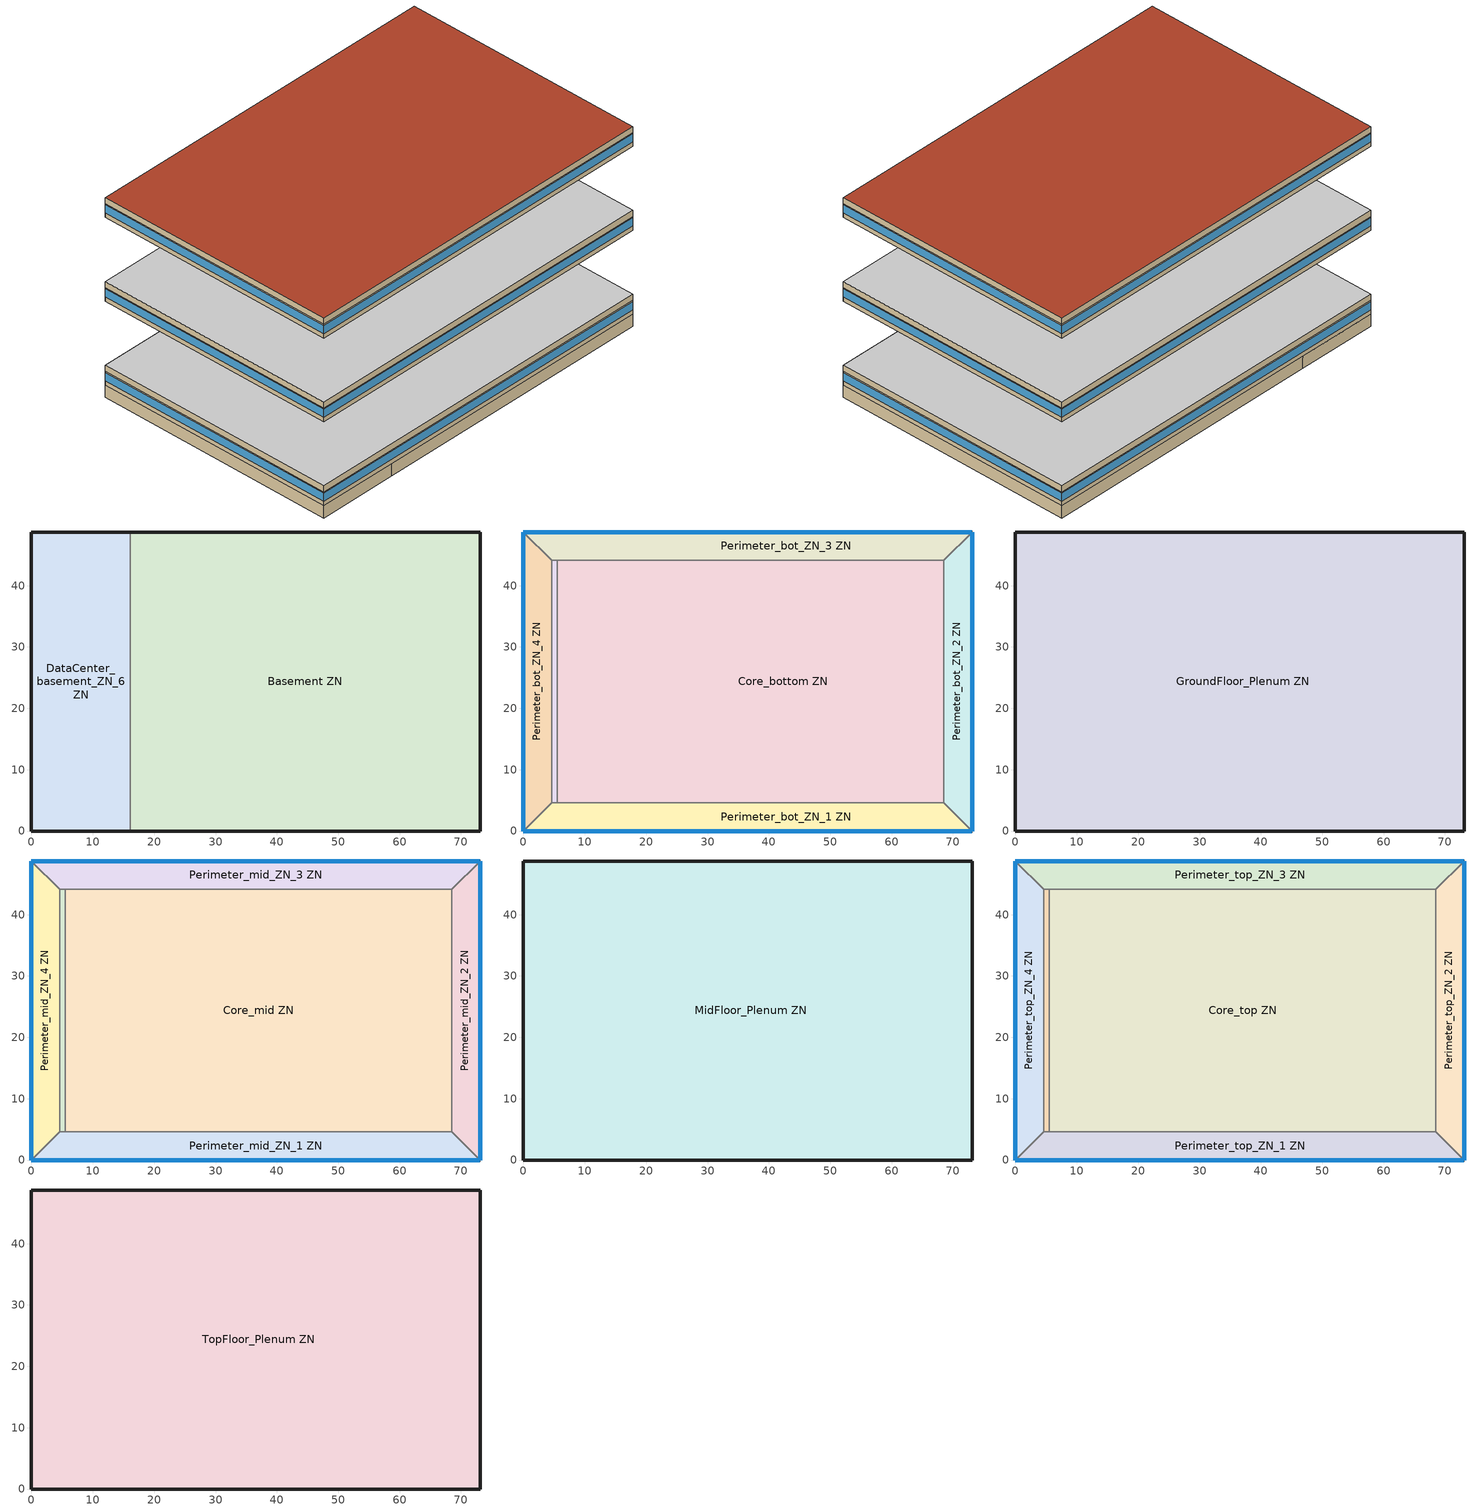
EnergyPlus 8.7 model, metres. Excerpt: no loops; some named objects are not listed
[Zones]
Basement ZN
 floor ground (Basement Floor construction): 73.11,48.74 73.11,0 16.08,0 16.08,48.74 z-2.44
 wall ground (Basement Wall construction): 16.08,0 73.11,0 73.11,48.74 16.08,48.74 z-2.44:0
 wall to DataCenter_basement_ZN_6 ZN (Typical Interior Wall): 16.08,48.74 16.08,0 z-2.44:0
DataCenter_basement_ZN_6 ZN
 floor ground (Basement Floor construction): 16.08,48.74 16.08,0 0,0 0,48.74 z-2.44
 wall ground (Basement Wall construction): 16.08,48.74 0,48.74 0,0 16.08,0 z-2.44:0
Core_bottom ZN
 floor to Basement ZN (Typical Interior Floor): 68.53,44.16 68.53,4.57 16.08,4.57 16.08,44.16 z0
 floor to DataCenter_basement_ZN_6 ZN (Typical Interior Floor): 16.08,44.16 16.08,4.57 5.49,4.57 5.49,44.16 z0
 wall to Perimeter_bot_ZN_2 ZN (Typical Interior Wall): 68.53,4.57 68.53,44.16 z0:2.74
 wall to Perimeter_bot_ZN_3 ZN (Typical Interior Wall): 68.53,44.16 5.49,44.16 z0:2.74
 wall to Perimeter_bot_ZN_1 ZN (Typical Interior Wall): 5.49,4.57 68.53,4.57 z0:2.74
 wall to DataCenter_bot_ZN_6 ZN (Typical Interior Wall): 5.49,44.16 5.49,4.57 z0:2.74
DataCenter_bot_ZN_6 ZN
 floor to DataCenter_basement_ZN_6 ZN (Typical Interior Floor): 5.49,44.16 5.49,4.57 4.57,4.57 4.57,44.16 z0
 wall to Perimeter_bot_ZN_3 ZN (Typical Interior Wall): 5.49,44.16 4.57,44.16 z0:2.74
 wall to Perimeter_bot_ZN_1 ZN (Typical Interior Wall): 4.57,4.57 5.49,4.57 z0:2.74
 wall to Perimeter_bot_ZN_4 ZN (Typical Interior Wall): 4.57,44.16 4.57,4.57 z0:2.74
Perimeter_bot_ZN_1 ZN
 floor to DataCenter_basement_ZN_6 ZN (Typical Interior Floor): 16.08,4.57 16.08,0 0,0 4.57,4.57 z0
 floor to Basement ZN (Typical Interior Floor): 68.53,4.57 73.11,0 16.08,0 16.08,4.57 z0
 wall outside (Typical Insulated Exterior Mass Wall R-9.62): 0,0 73.11,0 z0:2.74
 wall to Perimeter_bot_ZN_2 ZN (Typical Interior Wall): 73.11,0 68.53,4.57 z0:2.74
 wall to Perimeter_bot_ZN_4 ZN (Typical Interior Wall): 4.57,4.57 0,0 z0:2.74
 window (U 0.52 SHGC 0.40 Dbl Ref-D Clr 6mm/13mm Air): 0,0 73.11,0 z0.91:2.5
Perimeter_bot_ZN_2 ZN
 floor to Basement ZN (Typical Interior Floor): 73.11,48.74 73.11,0 68.53,4.57 68.53,44.16 z0
 wall outside (Typical Insulated Exterior Mass Wall R-9.62): 73.11,0 73.11,48.74 z0:2.74
 wall to Perimeter_bot_ZN_3 ZN (Typical Interior Wall): 73.11,48.74 68.53,44.16 z0:2.74
 window (U 0.52 SHGC 0.40 Dbl Ref-D Clr 6mm/13mm Air): 73.11,0 73.11,48.74 z0.91:2.5
Perimeter_bot_ZN_3 ZN
 floor to DataCenter_basement_ZN_6 ZN (Typical Interior Floor): 16.08,48.74 16.08,44.16 4.57,44.16 0,48.74 z0
 floor to Basement ZN (Typical Interior Floor): 73.11,48.74 68.53,44.16 16.08,44.16 16.08,48.74 z0
 wall outside (Typical Insulated Exterior Mass Wall R-9.62): 73.11,48.74 0,48.74 z0:2.74
 wall to Perimeter_bot_ZN_4 ZN (Typical Interior Wall): 0,48.74 4.57,44.16 z0:2.74
 window (U 0.52 SHGC 0.40 Dbl Ref-D Clr 6mm/13mm Air): 73.11,48.74 0,48.74 z0.91:2.5
Perimeter_bot_ZN_4 ZN
 floor to DataCenter_basement_ZN_6 ZN (Typical Interior Floor): 0,48.74 4.57,44.16 4.57,4.57 0,0 z0
 wall outside (Typical Insulated Exterior Mass Wall R-9.62): 0,48.74 0,0 z0:2.74
 window (U 0.52 SHGC 0.40 Dbl Ref-D Clr 6mm/13mm Air): 0,48.74 0,0 z0.91:2.5
GroundFloor_Plenum ZN
 floor to Core_bottom ZN (Typical Interior Floor): 68.53,44.16 68.53,4.57 5.49,4.57 5.49,44.16 z2.74
 floor to DataCenter_bot_ZN_6 ZN (Typical Interior Floor): 5.49,44.16 5.49,4.57 4.57,4.57 4.57,44.16 z2.74
 floor to Perimeter_bot_ZN_1 ZN (Typical Interior Floor): 68.53,4.57 73.11,0 0,0 4.57,4.57 z2.74
 floor to Perimeter_bot_ZN_2 ZN (Typical Interior Floor): 73.11,48.74 73.11,0 68.53,4.57 68.53,44.16 z2.74
 floor to Perimeter_bot_ZN_3 ZN (Typical Interior Floor): 73.11,48.74 68.53,44.16 4.57,44.16 0,48.74 z2.74
 floor to Perimeter_bot_ZN_4 ZN (Typical Interior Floor): 0,48.74 4.57,44.16 4.57,4.57 0,0 z2.74
 wall outside (Typical Insulated Exterior Mass Wall R-9.62): 73.11,0 73.11,48.74 0,48.74 0,0 73.11,0 z2.74:3.96
 ceiling adiabatic (Floor Adiabatic construction): 73.11,0 73.11,48.74 0,48.74 0,0 z3.96
Core_mid ZN
 floor adiabatic (Floor Adiabatic construction): 68.53,44.16 68.53,4.57 5.49,4.57 5.49,44.16 z16.77
 wall to Perimeter_mid_ZN_2 ZN (Typical Interior Wall): 68.53,4.57 68.53,44.16 z16.77:19.51
 wall to Perimeter_mid_ZN_3 ZN (Typical Interior Wall): 68.53,44.16 5.49,44.16 z16.77:19.51
 wall to Perimeter_mid_ZN_1 ZN (Typical Interior Wall): 5.49,4.57 68.53,4.57 z16.77:19.51
 wall to DataCenter_mid_ZN_6 ZN (Typical Interior Wall): 5.49,44.16 5.49,4.57 z16.77:19.51
DataCenter_mid_ZN_6 ZN
 floor adiabatic (Floor Adiabatic construction): 5.49,44.16 5.49,4.57 4.57,4.57 4.57,44.16 z16.77
 wall to Perimeter_mid_ZN_3 ZN (Typical Interior Wall): 5.49,44.16 4.57,44.16 z16.77:19.51
 wall to Perimeter_mid_ZN_1 ZN (Typical Interior Wall): 4.57,4.57 5.49,4.57 z16.77:19.51
 wall to Perimeter_mid_ZN_4 ZN (Typical Interior Wall): 4.57,44.16 4.57,4.57 z16.77:19.51
Perimeter_mid_ZN_1 ZN
 floor adiabatic (Floor Adiabatic construction): 68.53,4.57 73.11,0 0,0 4.57,4.57 z16.77
 wall outside (Typical Insulated Exterior Mass Wall R-9.62): 0,0 73.11,0 z16.77:19.51
 wall to Perimeter_mid_ZN_2 ZN (Typical Interior Wall): 73.11,0 68.53,4.57 z16.77:19.51
 wall to Perimeter_mid_ZN_4 ZN (Typical Interior Wall): 4.57,4.57 0,0 z16.77:19.51
 window (U 0.52 SHGC 0.40 Dbl Ref-D Clr 6mm/13mm Air): 0,0 73.11,0 z17.68:19.27
Perimeter_mid_ZN_2 ZN
 floor adiabatic (Floor Adiabatic construction): 73.11,48.74 73.11,0 68.53,4.57 68.53,44.16 z16.77
 wall outside (Typical Insulated Exterior Mass Wall R-9.62): 73.11,0 73.11,48.74 z16.77:19.51
 wall to Perimeter_mid_ZN_3 ZN (Typical Interior Wall): 73.11,48.74 68.53,44.16 z16.77:19.51
 window (U 0.52 SHGC 0.40 Dbl Ref-D Clr 6mm/13mm Air): 73.11,0 73.11,48.74 z17.68:19.27
Perimeter_mid_ZN_3 ZN
 floor adiabatic (Floor Adiabatic construction): 73.11,48.74 68.53,44.16 4.57,44.16 0,48.74 z16.77
 wall outside (Typical Insulated Exterior Mass Wall R-9.62): 73.11,48.74 0,48.74 z16.77:19.51
 wall to Perimeter_mid_ZN_4 ZN (Typical Interior Wall): 0,48.74 4.57,44.16 z16.77:19.51
 window (U 0.52 SHGC 0.40 Dbl Ref-D Clr 6mm/13mm Air): 73.11,48.74 0,48.74 z17.68:19.27
Perimeter_mid_ZN_4 ZN
 floor adiabatic (Floor Adiabatic construction): 0,48.74 4.57,44.16 4.57,4.57 0,0 z16.77
 wall outside (Typical Insulated Exterior Mass Wall R-9.62): 0,48.74 0,0 z16.77:19.51
 window (U 0.52 SHGC 0.40 Dbl Ref-D Clr 6mm/13mm Air): 0,48.74 0,0 z17.68:19.27
MidFloor_Plenum ZN
 floor to Core_mid ZN (Typical Interior Floor): 68.53,44.16 68.53,4.57 5.49,4.57 5.49,44.16 z19.51
 floor to DataCenter_mid_ZN_6 ZN (Typical Interior Floor): 5.49,44.16 5.49,4.57 4.57,4.57 4.57,44.16 z19.51
 floor to Perimeter_mid_ZN_1 ZN (Typical Interior Floor): 68.53,4.57 73.11,0 0,0 4.57,4.57 z19.51
 floor to Perimeter_mid_ZN_2 ZN (Typical Interior Floor): 73.11,48.74 73.11,0 68.53,4.57 68.53,44.16 z19.51
 floor to Perimeter_mid_ZN_3 ZN (Typical Interior Floor): 73.11,48.74 68.53,44.16 4.57,44.16 0,48.74 z19.51
 floor to Perimeter_mid_ZN_4 ZN (Typical Interior Floor): 0,48.74 4.57,44.16 4.57,4.57 0,0 z19.51
 wall outside (Typical Insulated Exterior Mass Wall R-9.62): 73.11,0 73.11,48.74 0,48.74 0,0 73.11,0 z19.51:20.73
 ceiling adiabatic (Floor Adiabatic construction): 73.11,0 73.11,48.74 0,48.74 0,0 z20.73
Core_top ZN
 floor adiabatic (Floor Adiabatic construction): 68.53,44.16 68.53,4.57 5.49,4.57 5.49,44.16 z33.54
 wall to Perimeter_top_ZN_2 ZN (Typical Interior Wall): 68.53,4.57 68.53,44.16 z33.54:36.28
 wall to Perimeter_top_ZN_3 ZN (Typical Interior Wall): 68.53,44.16 5.49,44.16 z33.54:36.28
 wall to Perimeter_top_ZN_1 ZN (Typical Interior Wall): 5.49,4.57 68.53,4.57 z33.54:36.28
 wall to DataCenter_top_ZN_6 ZN (Typical Interior Wall): 5.49,44.16 5.49,4.57 z33.54:36.28
DataCenter_top_ZN_6 ZN
 floor adiabatic (Floor Adiabatic construction): 5.49,44.16 5.49,4.57 4.57,4.57 4.57,44.16 z33.54
 wall to Perimeter_top_ZN_3 ZN (Typical Interior Wall): 5.49,44.16 4.57,44.16 z33.54:36.28
 wall to Perimeter_top_ZN_1 ZN (Typical Interior Wall): 4.57,4.57 5.49,4.57 z33.54:36.28
 wall to Perimeter_top_ZN_4 ZN (Typical Interior Wall): 4.57,44.16 4.57,4.57 z33.54:36.28
Perimeter_top_ZN_1 ZN
 floor adiabatic (Floor Adiabatic construction): 68.53,4.57 73.11,0 0,0 4.57,4.57 z33.54
 wall outside (Typical Insulated Exterior Mass Wall R-9.62): 0,0 73.11,0 z33.54:36.28
 wall to Perimeter_top_ZN_2 ZN (Typical Interior Wall): 73.11,0 68.53,4.57 z33.54:36.28
 wall to Perimeter_top_ZN_4 ZN (Typical Interior Wall): 4.57,4.57 0,0 z33.54:36.28
 window (U 0.52 SHGC 0.40 Dbl Ref-D Clr 6mm/13mm Air): 0,0 73.11,0 z34.45:36.04
Perimeter_top_ZN_2 ZN
 floor adiabatic (Floor Adiabatic construction): 73.11,48.74 73.11,0 68.53,4.57 68.53,44.16 z33.54
 wall outside (Typical Insulated Exterior Mass Wall R-9.62): 73.11,0 73.11,48.74 z33.54:36.28
 wall to Perimeter_top_ZN_3 ZN (Typical Interior Wall): 73.11,48.74 68.53,44.16 z33.54:36.28
 window (U 0.52 SHGC 0.40 Dbl Ref-D Clr 6mm/13mm Air): 73.11,0 73.11,48.74 z34.45:36.04
Perimeter_top_ZN_3 ZN
 floor adiabatic (Floor Adiabatic construction): 73.11,48.74 68.53,44.16 4.57,44.16 0,48.74 z33.54
 wall outside (Typical Insulated Exterior Mass Wall R-9.62): 73.11,48.74 0,48.74 z33.54:36.28
 wall to Perimeter_top_ZN_4 ZN (Typical Interior Wall): 0,48.74 4.57,44.16 z33.54:36.28
 window (U 0.52 SHGC 0.40 Dbl Ref-D Clr 6mm/13mm Air): 73.11,48.74 0,48.74 z34.45:36.04
Perimeter_top_ZN_4 ZN
 floor adiabatic (Floor Adiabatic construction): 0,48.74 4.57,44.16 4.57,4.57 0,0 z33.54
 wall outside (Typical Insulated Exterior Mass Wall R-9.62): 0,48.74 0,0 z33.54:36.28
 window (U 0.52 SHGC 0.40 Dbl Ref-D Clr 6mm/13mm Air): 0,48.74 0,0 z34.45:36.04
TopFloor_Plenum ZN
 floor to Core_top ZN (Typical Interior Floor): 68.53,44.16 68.53,4.57 5.49,4.57 5.49,44.16 z36.28
 floor to DataCenter_top_ZN_6 ZN (Typical Interior Floor): 5.49,44.16 5.49,4.57 4.57,4.57 4.57,44.16 z36.28
 floor to Perimeter_top_ZN_1 ZN (Typical Interior Floor): 68.53,4.57 73.11,0 0,0 4.57,4.57 z36.28
 floor to Perimeter_top_ZN_2 ZN (Typical Interior Floor): 73.11,48.74 73.11,0 68.53,4.57 68.53,44.16 z36.28
 floor to Perimeter_top_ZN_3 ZN (Typical Interior Floor): 73.11,48.74 68.53,44.16 4.57,44.16 0,48.74 z36.28
 floor to Perimeter_top_ZN_4 ZN (Typical Interior Floor): 0,48.74 4.57,44.16 4.57,4.57 0,0 z36.28
 wall outside (Typical Insulated Exterior Mass Wall R-9.62): 73.11,0 73.11,48.74 0,48.74 0,0 73.11,0 z36.28:37.5
 roof outside (Typical IEAD Roof R-20.83): 73.11,0 73.11,48.74 0,48.74 0,0 z37.5
[Building]
Test Building: North Axis {deg}=0; Terrain=City; Loads Convergence Tolerance Value=0.04; Temperature Convergence Tolerance Value {deltaC}=0.2; Solar Distribution=FullInteriorAndExterior; Maximum Number of Warmup Days=25; Minimum Number of Warmup Days=6
[Site:Location]
Baltimore Blt Washngtn IntL: Latitude {deg}=39.17; Longitude {deg}=-76.68; Time Zone {hr}=-5; Elevation {m}=45
[Site:GroundTemperature:BuildingSurface]
19.527, 19.502, 19.536, 19.598, 20.002, 21.64, 22.225, 22.375, 21.449, 20.121, 19.802, 19.633
[Site:WaterMainsTemperature]
Calculation Method=Correlation; Annual Average Outdoor Air Temperature {C}=13.15; Maximum Difference In Monthly Average Outdoor Air Temperatures {deltaC}=25.8
[SizingPeriod:DesignDay] Day of Month=21; Dry-Bulb Temperature Range Modifier Type=DefaultMultipliers; Humidity Condition Type=Wetbulb; Barometric Pressure {Pa}=100786; Rain Indicator=No; Snow Indicator=No; Daylight Saving Time Indicator=No
Name | Month | Day Type | Maximum Dry-Bulb Temperature {C} | Daily Dry-Bulb Temperature Range {deltaC} | Wetbulb or DewPoint at Maximum Dry-Bulb {C} | Wind Speed {m/s} | Wind Direction {deg} | Solar Model Indicator | ASHRAE Clear Sky Optical Depth for Beam Irradiance (taub) | ASHRAE Clear Sky Optical Depth for Diffuse Irradiance (taud) | Sky Clearness
Baltimore Blt Washngtn IntL Ann Clg .4% Condns DB=>MWB | 7 | SummerDesignDay | 34.4 | 10.4 | 23.9 | 4.6 | 280 | ASHRAETau | 0.552 | 1.769
Baltimore Blt Washngtn IntL Ann Htg 99.6% Condns DB | 1 | WinterDesignDay | -10.6 | 0 | -10.6 | 3.9 | 290 | ASHRAEClearSky |  |  | 0
[Material] Thermal Absorptance=0.9
Name | Roughness | Thickness {m} | Conductivity {W/m-K} | Density {kg/m3} | Specific Heat {J/kg-K} | Solar Absorptance | Visible Absorptance
1/2IN Gypsum | Smooth | 0.0127 | 0.16 | 784.9 | 830 | 0.4 | 0.4
100mm Normalweight concrete floor | MediumSmooth | 0.1016 | 2.31 | 2322 | 832 | 0.7 | 0.7
1IN Stucco | Smooth | 0.0253 | 0.6918 | 1858 | 837 | 0.7 | 0.92
8IN CONCRETE HW RefBldg | Rough | 0.2032 | 1.311 | 2240 | 836.8 | 0.7 | 0.7
G01 13mm gypsum board | Smooth | 0.0127 | 0.16 | 800 | 1090 | 0.7 | 0.5
M10 200mm concrete block basement wall | MediumRough | 0.2032 | 1.326 | 1842 | 912 | 0.7 | 0.7
Metal Roof Surface | Smooth | 0.0008 | 45.28 | 7824 | 500 | 0.7 | 0.7
Roof Membrane | VeryRough | 0.0095 | 0.16 | 1121.29 | 1460 | 0.77 | 0.7
Std Wood 6inch | MediumSmooth | 0.15 | 0.12 | 540 | 1210 | 0.7 | 0.7
[Material:NoMass] Thermal Absorptance=0.9; Solar Absorptance=0.7
Name | Roughness | Thermal Resistance {m2-K/W} | Visible Absorptance
CP02 CARPET PAD | VeryRough | 0.21648 | 0.8
Nonres_Floor_Insulation | MediumSmooth | 2.88292 | 0.7
Typical Insulation R-19.72 | Smooth | 3.4722 | 0.7
Typical Insulation R-7.23 | Smooth | 1.27273 | 0.7
[WindowMaterial:Gas]
AIR 13MM: Gas Type=Air; Thickness {m}=0.0127
[WindowMaterial:Glazing] Optical Data Type=SpectralAverage; Thickness {m}=0.006; Infrared Transmittance at Normal Incidence=0; Front Side Infrared Hemispherical Emissivity=0.84; Conductivity {W/m-K}=0.9; Dirt Correction Factor for Solar and Visible Transmittance=1; Solar Diffusing=No
Name | Solar Transmittance at Normal Incidence | Front Side Solar Reflectance at Normal Incidence | Back Side Solar Reflectance at Normal Incidence | Visible Transmittance at Normal Incidence | Front Side Visible Reflectance at Normal Incidence | Back Side Visible Reflectance at Normal Incidence | Back Side Infrared Hemispherical Emissivity
CLEAR 6MM | 0.775 | 0.071 | 0.071 | 0.881 | 0.08 | 0.08 | 0.84
REF D CLEAR 6MM | 0.429 | 0.308 | 0.379 | 0.334 | 0.453 | 0.505 | 0.82
[Construction]
Basement Floor construction: M10 200mm concrete block basement wall, CP02 CARPET PAD
Basement Wall construction: M10 200mm concrete block basement wall
Floor Adiabatic construction: CP02 CARPET PAD, 100mm Normalweight concrete floor, Nonres_Floor_Insulation
InteriorFurnishings: Std Wood 6inch
Typical IEAD Roof R-20.83: Roof Membrane, Typical Insulation R-19.72, Metal Roof Surface
Typical Insulated Exterior Mass Wall R-9.62: 1IN Stucco, 8IN CONCRETE HW RefBldg, Typical Insulation R-7.23, 1/2IN Gypsum
Typical Interior Floor: 100mm Normalweight concrete floor, CP02 CARPET PAD
Typical Interior Wall: G01 13mm gypsum board, G01 13mm gypsum board
U 0.52 SHGC 0.40 Dbl Ref-D Clr 6mm/13mm Air: REF D CLEAR 6MM, AIR 13MM, CLEAR 6MM
[Zone]
Name | Part of Total Floor Area | Multiplier
Basement ZN; Core_bottom ZN; Core_top ZN; Perimeter_bot_ZN_1 ZN; Perimeter_bot_ZN_2 ZN; Perimeter_bot_ZN_3 ZN; Perimeter_bot_ZN_4 ZN; Perimeter_top_ZN_1 ZN; Perimeter_top_ZN_2 ZN; Perimeter_top_ZN_3 ZN; Perimeter_top_ZN_4 ZN | Yes
Core_mid ZN; Perimeter_mid_ZN_1 ZN; Perimeter_mid_ZN_2 ZN; Perimeter_mid_ZN_3 ZN; Perimeter_mid_ZN_4 ZN | Yes | 10
DataCenter_basement_ZN_6 ZN; DataCenter_bot_ZN_6 ZN; DataCenter_top_ZN_6 ZN
DataCenter_mid_ZN_6 ZN |  | 10
GroundFloor_Plenum ZN; TopFloor_Plenum ZN | No
MidFloor_Plenum ZN | No | 10
[InternalMass] Construction=InteriorFurnishings
Name | Zone | Surface Area {m2}
Basement Mass | Basement ZN | 5558.85
Core_bottom Mass | Core_bottom ZN | 4992.24
Core_mid Mass | Core_mid ZN | 4992.24
Core_top Mass | Core_top ZN | 4992.24
DataCenter_basement_ZN_6 Mass | DataCenter_basement_ZN_6 ZN | 1567.36
DataCenter_bot_ZN_6 Mass | DataCenter_bot_ZN_6 ZN | 72.4055
DataCenter_mid_ZN_6 Mass | DataCenter_mid_ZN_6 ZN | 72.4055
DataCenter_top_ZN_6 Mass | DataCenter_top_ZN_6 ZN | 72.4055
Perimeter_bot_ZN_1 Mass | Perimeter_bot_ZN_1 ZN | 626.839
Perimeter_bot_ZN_2 Mass | Perimeter_bot_ZN_2 ZN | 403.95
Perimeter_bot_ZN_3 Mass | Perimeter_bot_ZN_3 ZN | 626.826
Perimeter_bot_ZN_4 Mass | Perimeter_bot_ZN_4 ZN | 403.95
Perimeter_mid_ZN_1 Mass | Perimeter_mid_ZN_1 ZN | 626.839
Perimeter_mid_ZN_2 Mass | Perimeter_mid_ZN_2 ZN | 403.95
Perimeter_mid_ZN_3 Mass | Perimeter_mid_ZN_3 ZN | 626.826
Perimeter_mid_ZN_4 Mass | Perimeter_mid_ZN_4 ZN | 403.95
Perimeter_top_ZN_1 Mass | Perimeter_top_ZN_1 ZN | 626.839
Perimeter_top_ZN_2 Mass | Perimeter_top_ZN_2 ZN | 403.95
Perimeter_top_ZN_3 Mass | Perimeter_top_ZN_3 ZN | 626.826
Perimeter_top_ZN_4 Mass | Perimeter_top_ZN_4 ZN | 403.95
[ZoneInfiltration:DesignFlowRate] Design Flow Rate Calculation Method=Flow/ExteriorArea; Constant Term Coefficient=0; Temperature Term Coefficient=0; Velocity Term Coefficient=0.224; Velocity Squared Term Coefficient=0
Name | Zone or ZoneList | Schedule | Flow per Exterior Surface Area {m3/s-m2}
GroundFloor_Plenum Infiltration | GroundFloor_Plenum ZN | Always On Discrete | 0.000569573
MidFloor_Plenum Infiltration | MidFloor_Plenum ZN | Always On Discrete | 0.000569573
Perimeter_bot_ZN_1 Infiltration | Perimeter_bot_ZN_1 ZN | OfficeLarge INFIL_SCH_PNNL | 0.000569573
Perimeter_bot_ZN_2 Infiltration | Perimeter_bot_ZN_2 ZN | OfficeLarge INFIL_SCH_PNNL | 0.000569573
Perimeter_bot_ZN_3 Infiltration | Perimeter_bot_ZN_3 ZN | OfficeLarge INFIL_SCH_PNNL | 0.000569573
Perimeter_bot_ZN_4 Infiltration | Perimeter_bot_ZN_4 ZN | OfficeLarge INFIL_SCH_PNNL | 0.000569573
Perimeter_mid_ZN_1 Infiltration | Perimeter_mid_ZN_1 ZN | OfficeLarge INFIL_SCH_PNNL | 0.000569573
Perimeter_mid_ZN_2 Infiltration | Perimeter_mid_ZN_2 ZN | OfficeLarge INFIL_SCH_PNNL | 0.000569573
Perimeter_mid_ZN_3 Infiltration | Perimeter_mid_ZN_3 ZN | OfficeLarge INFIL_SCH_PNNL | 0.000569573
Perimeter_mid_ZN_4 Infiltration | Perimeter_mid_ZN_4 ZN | OfficeLarge INFIL_SCH_PNNL | 0.000569573
Perimeter_top_ZN_1 Infiltration | Perimeter_top_ZN_1 ZN | OfficeLarge INFIL_SCH_PNNL | 0.000569573
Perimeter_top_ZN_2 Infiltration | Perimeter_top_ZN_2 ZN | OfficeLarge INFIL_SCH_PNNL | 0.000569573
Perimeter_top_ZN_3 Infiltration | Perimeter_top_ZN_3 ZN | OfficeLarge INFIL_SCH_PNNL | 0.000569573
Perimeter_top_ZN_4 Infiltration | Perimeter_top_ZN_4 ZN | OfficeLarge INFIL_SCH_PNNL | 0.000569573
TopFloor_Plenum Infiltration | TopFloor_Plenum ZN | Always On Discrete | 4.38381e-05
[Daylighting:Controls] Lighting Control Type=Stepped; Number of Stepped Control Steps=3; Glare Calculation Azimuth Angle of View Direction Clockwise from Zone y-Axis {deg}=-0; Illuminance Setpoint at Reference Point 1 {lux}=300
Name | Zone | Glare Calculation Daylighting Reference Point | Daylighting Reference Point Name 1 | Fraction of Zone Controlled by Reference Point 1
{6f8958c4-c132-47a0-8897-7636a385e10a} | Perimeter_bot_ZN_1 ZN | Perimeter_bot_ZN_1 Daylt Sensor 1 | Perimeter_bot_ZN_1 Daylt Sensor 1 | 0.5632
{5cddc97e-661f-4587-ae42-d0ac4b5ce036} | Perimeter_bot_ZN_2 ZN | Perimeter_bot_ZN_2 Daylt Sensor 1 | Perimeter_bot_ZN_2 Daylt Sensor 1 | 0.572324
{2bfdbc73-4321-45ba-b483-8d67a2a6f81a} | Perimeter_bot_ZN_3 ZN | Perimeter_bot_ZN_3 Daylt Sensor 1 | Perimeter_bot_ZN_3 Daylt Sensor 1 | 0.563212
{af13cd94-f6f7-4a00-8a9d-75305f6492e5} | Perimeter_bot_ZN_4 ZN | Perimeter_bot_ZN_4 Daylt Sensor 1 | Perimeter_bot_ZN_4 Daylt Sensor 1 | 0.572324
{65a7fd37-af19-4e5c-81f1-f6514d11da35} | Perimeter_mid_ZN_1 ZN | Perimeter_mid_ZN_1 Daylt Sensor 1 | Perimeter_mid_ZN_1 Daylt Sensor 1 | 0.5632
{f6bbb659-d109-4688-a155-9dfbd84aa038} | Perimeter_mid_ZN_2 ZN | Perimeter_mid_ZN_2 Daylt Sensor 1 | Perimeter_mid_ZN_2 Daylt Sensor 1 | 0.572324
{dc01cbe6-b3bf-4a65-89b2-db160bfdf140} | Perimeter_mid_ZN_3 ZN | Perimeter_mid_ZN_3 Daylt Sensor 1 | Perimeter_mid_ZN_3 Daylt Sensor 1 | 0.563212
{14e2df23-aa33-4c69-9801-716683c42e98} | Perimeter_mid_ZN_4 ZN | Perimeter_mid_ZN_4 Daylt Sensor 1 | Perimeter_mid_ZN_4 Daylt Sensor 1 | 0.572324
{b3d6e577-d7d5-4b2b-9fb2-575bf0fa88ce} | Perimeter_top_ZN_1 ZN | Perimeter_top_ZN_1 Daylt Sensor 1 | Perimeter_top_ZN_1 Daylt Sensor 1 | 0.5632
{54c971d3-ec5f-49f6-b1bb-03e6b484e09a} | Perimeter_top_ZN_2 ZN | Perimeter_top_ZN_2 Daylt Sensor 1 | Perimeter_top_ZN_2 Daylt Sensor 1 | 0.572324
{d9a29c41-6aac-485a-ba56-7d09a8e128f0} | Perimeter_top_ZN_3 ZN | Perimeter_top_ZN_3 Daylt Sensor 1 | Perimeter_top_ZN_3 Daylt Sensor 1 | 0.563212
{10702b45-f806-4700-8ff6-45d35e4b0d09} | Perimeter_top_ZN_4 ZN | Perimeter_top_ZN_4 Daylt Sensor 1 | Perimeter_top_ZN_4 Daylt Sensor 1 | 0.572324
[AvailabilityManager:NightCycle] Applicability Schedule=Always On Discrete; Control Type=CycleOnAny; Thermostat Tolerance {deltaC}=1; Cycling Run Time {s}=3600
Name | Fan Schedule
Availability Manager Night Cycle 4; Availability Manager Night Cycle 1; Availability Manager Night Cycle 2; Availability Manager Night Cycle 3 | OfficeLarge HVACOperationSchd
Availability Manager Night Cycle 5 | DataCenter_basement_ZN_6 ZN PSZ-AC Data Center Occ Sch
Availability Manager Night Cycle 6; Availability Manager Night Cycle 8 | Always On Discrete
Availability Manager Night Cycle 7 | DataCenter_mid_ZN_6 ZN PSZ-AC Data Center Occ Sch
[AvailabilityManager:Scheduled] Schedule=Always On Discrete
CAV_bas OA Sys Availability Manager; DataCenter_basement_ZN_6 ZN PSZ-AC Data Center OA Sys Availability Manager; DataCenter_bot_ZN_6 ZN PSZ-AC Data Center OA Sys Availability Manager; DataCenter_mid_ZN_6 ZN PSZ-AC Data Center OA Sys Availability Manager; DataCenter_top_ZN_6 ZN PSZ-AC Data Center OA Sys Availability Manager; VAV_bot WITH REHEAT OA Sys Availability Manager; VAV_mid WITH REHEAT OA Sys Availability Manager; VAV_top WITH REHEAT OA Sys Availability Manager
[SetpointManager:Scheduled]
CAV_bas supply air setpoint manager: Control Variable=Temperature; Schedule=Supply Air Temp - 55.04F 3
[AirLoopHVAC:ReturnPlenum]
Name | Zone
Air Loop HVAC Return Plenum 1 | GroundFloor_Plenum ZN
Air Loop HVAC Return Plenum 2 | MidFloor_Plenum ZN
Air Loop HVAC Return Plenum 3 | TopFloor_Plenum ZN
[HeatExchanger:AirToAir:SensibleAndLatent]
VAV_mid WITH REHEAT ERV: Availability Schedule=Always On Discrete; Nominal Supply Air Flow Rate {m3/s}=Autosize; Sensible Effectiveness at 100% Heating Air Flow=0.5; Latent Effectiveness at 100% Heating Air Flow=0.5; Sensible Effectiveness at 75% Heating Air Flow=0.5; Latent Effectiveness at 75% Heating Air Flow=0.5; Sensible Effectiveness at 100% Cooling Air Flow=0.5; Latent Effectiveness at 100% Cooling Air Flow=0.5; Sensible Effectiveness at 75% Cooling Air Flow=0.5; Latent Effectiveness at 75% Cooling Air Flow=0.5; Nominal Electric Power {W}=109319; Supply Air Outlet Temperature Control=Yes; Heat Exchanger Type=Rotary; Frost Control Type=ExhaustOnly; Threshold Temperature {C}=-23.3; Initial Defrost Time Fraction=0.167; Rate of Defrost Time Fraction Increase {1/K}=1.44; Economizer Lockout=Yes
[SetpointManager:OutdoorAirPretreat]
Setpoint Manager Outdoor Air Pretreat 1: Control Variable=Temperature; Minimum Setpoint Temperature {C}=-99; Maximum Setpoint Temperature {C}=99; Minimum Setpoint Humidity Ratio {kgWater/kgDryAir}=1e-005; Maximum Setpoint Humidity Ratio {kgWater/kgDryAir}=1
[Exterior:Lights]
Name | Schedule | Design Level {W} | Control Option
Fuel equipment 1 | Large Office BLDG ELEVATORS | 244444 | ScheduleNameOnly
Fuel equipment 2 | OfficeLarge ELEV_LIGHT_FAN_SCH_ADD_DF | 1270.8 | ScheduleNameOnly
NonDimming Exterior Lights Def | OfficeLarge Exterior_lighting_schedule_a | 12979.2 | AstronomicalClock
Occ Sensing Exterior Lights Def | OfficeLarge Exterior_lighting_schedule_b | 43305.1 | AstronomicalClock
[EnergyManagementSystem:GlobalVariable]
CAV_bas_Outside_Air_Damper_CMD
CAV_bas_Outside_Air_Damper_CMD_Enable
DataCenter_bot_ZN_6_ZN_PSZ_AC_Data_Center_Outside_Air_Damper_CMD
DataCenter_bot_ZN_6_ZN_PSZ_AC_Data_Center_Outside_Air_Damper_CMD_Enable
DataCenter_mid_ZN_6_ZN_PSZ_AC_Data_Center_Outside_Air_Damper_CMD
DataCenter_mid_ZN_6_ZN_PSZ_AC_Data_Center_Outside_Air_Damper_CMD_Enable
MasterEnable
VAV_mid_WITH_REHEAT_Outside_Air_Damper_CMD
VAV_mid_WITH_REHEAT_Outside_Air_Damper_CMD_Enable
[EnergyManagementSystem:Sensor]
Name | Output:Variable or Output:Meter Index Key | Output:Variable or Output:Meter
CAV_bas_Discharge_Air_Flow_Sensor | Node 187 | System Node Mass Flow Rate
CAV_bas_Discharge_Air_Humidity_Sensor | Node 187 | System Node Relative Humidity
CAV_bas_Discharge_Air_Pressure_Sensor | Node 187 | System Node Pressure
CAV_bas_Discharge_Air_Temp_Sensor | Node 187 | System Node Temperature
CAV_bas_Mixed_Air_Flow_Sensor | Node 199 | System Node Mass Flow Rate
CAV_bas_Mixed_Air_Humidity_Sensor | Node 199 | System Node Relative Humidity
CAV_bas_Mixed_Air_Pressure_Sensor | Node 199 | System Node Pressure
CAV_bas_Mixed_Air_Temp_Sensor | Node 199 | System Node Temperature
CurntFacilityHVACElectDemand | Whole Building | Facility Total HVAC Electric Demand Power
DataCenter_bot_ZN_6_ZN_PSZ_AC_Data_Center_Discharge_Air_Flow_Sensor | Node 239 | System Node Mass Flow Rate
DataCenter_bot_ZN_6_ZN_PSZ_AC_Data_Center_Discharge_Air_Humidity_Sensor | Node 239 | System Node Relative Humidity
DataCenter_bot_ZN_6_ZN_PSZ_AC_Data_Center_Discharge_Air_Pressure_Sensor | Node 239 | System Node Pressure
DataCenter_bot_ZN_6_ZN_PSZ_AC_Data_Center_Discharge_Air_Temp_Sensor | Node 239 | System Node Temperature
DataCenter_bot_ZN_6_ZN_PSZ_AC_Data_Center_Mixed_Air_Flow_Sensor | Node 249 | System Node Mass Flow Rate
DataCenter_bot_ZN_6_ZN_PSZ_AC_Data_Center_Mixed_Air_Humidity_Sensor | Node 249 | System Node Relative Humidity
DataCenter_bot_ZN_6_ZN_PSZ_AC_Data_Center_Mixed_Air_Pressure_Sensor | Node 249 | System Node Pressure
DataCenter_bot_ZN_6_ZN_PSZ_AC_Data_Center_Mixed_Air_Temp_Sensor | Node 249 | System Node Temperature
DataCenter_mid_ZN_6_ZN_PSZ_AC_Data_Center_Discharge_Air_Flow_Sensor | Node 252 | System Node Mass Flow Rate
DataCenter_mid_ZN_6_ZN_PSZ_AC_Data_Center_Discharge_Air_Humidity_Sensor | Node 252 | System Node Relative Humidity
DataCenter_mid_ZN_6_ZN_PSZ_AC_Data_Center_Discharge_Air_Pressure_Sensor | Node 252 | System Node Pressure
DataCenter_mid_ZN_6_ZN_PSZ_AC_Data_Center_Discharge_Air_Temp_Sensor | Node 252 | System Node Temperature
DataCenter_mid_ZN_6_ZN_PSZ_AC_Data_Center_Mixed_Air_Flow_Sensor | Node 262 | System Node Mass Flow Rate
DataCenter_mid_ZN_6_ZN_PSZ_AC_Data_Center_Mixed_Air_Humidity_Sensor | Node 262 | System Node Relative Humidity
DataCenter_mid_ZN_6_ZN_PSZ_AC_Data_Center_Mixed_Air_Pressure_Sensor | Node 262 | System Node Pressure
DataCenter_mid_ZN_6_ZN_PSZ_AC_Data_Center_Mixed_Air_Temp_Sensor | Node 262 | System Node Temperature
VAV_mid_WITH_REHEAT_Discharge_Air_Flow_Sensor | Node 109 | System Node Mass Flow Rate
VAV_mid_WITH_REHEAT_Discharge_Air_Humidity_Sensor | Node 109 | System Node Relative Humidity
VAV_mid_WITH_REHEAT_Discharge_Air_Pressure_Sensor | Node 109 | System Node Pressure
VAV_mid_WITH_REHEAT_Discharge_Air_Temp_Sensor | Node 109 | System Node Temperature
VAV_mid_WITH_REHEAT_Exhaust_Air_Flow_Sensor | Node 299 | System Node Mass Flow Rate
VAV_mid_WITH_REHEAT_Exhaust_Air_Humidity_Sensor | Node 299 | System Node Relative Humidity
VAV_mid_WITH_REHEAT_Exhaust_Air_Pressure_Sensor | Node 299 | System Node Pressure
VAV_mid_WITH_REHEAT_Exhaust_Air_Temp_Sensor | Node 299 | System Node Temperature
VAV_mid_WITH_REHEAT_Mixed_Air_Flow_Sensor | Node 121 | System Node Mass Flow Rate
VAV_mid_WITH_REHEAT_Mixed_Air_Humidity_Sensor | Node 121 | System Node Relative Humidity
VAV_mid_WITH_REHEAT_Mixed_Air_Pressure_Sensor | Node 121 | System Node Pressure
VAV_mid_WITH_REHEAT_Mixed_Air_Temp_Sensor | Node 121 | System Node Temperature
VAV_mid_WITH_REHEAT_Outside_Air_Flow_Sensor | Node 298 | System Node Mass Flow Rate
VAV_mid_WITH_REHEAT_Outside_Air_Humidity_Sensor | Node 298 | System Node Relative Humidity
VAV_mid_WITH_REHEAT_Outside_Air_Pressure_Sensor | Node 298 | System Node Pressure
VAV_mid_WITH_REHEAT_Outside_Air_Temp_Sensor | Node 298 | System Node Temperature
VAV_mid_WITH_REHEAT_Return_Air_Flow_Sensor | Node 108 | System Node Mass Flow Rate
VAV_mid_WITH_REHEAT_Return_Air_Humidity_Sensor | Node 108 | System Node Relative Humidity
VAV_mid_WITH_REHEAT_Return_Air_Pressure_Sensor | Node 108 | System Node Pressure
VAV_mid_WITH_REHEAT_Return_Air_Temp_Sensor | Node 108 | System Node Temperature
[EnergyManagementSystem:Actuator]
Name | Actuated Component Unique | Actuated Component Type | Actuated Component Control Type
Generator_Schedule_Actuator | Generator Demand | Schedule:Constant | Schedule Value
VAV_mid_WITH_REHEAT_Outside_Air_Mass_Flow_Rate | VAV_mid WITH REHEAT OA Controller | Outdoor Air Controller | Air Mass Flow Rate
[EnergyManagementSystem:Program]
CAV_bas_Outside_Air_Damper_CMD_Prgm: IF MasterEnable == 1; SET DampPos = CAV_bas_Outside_Air_Damper_CMD; SET MixAir = CAV_bas_Mixed_Air_Flow_Sensor; IF CAV_bas_Outside_Air_Damper_CMD_Enable == 1; SET CAV_bas_Outside_Air_Mass_Flow_Rate = DampPos*MixAir; ENDIF; ENDIF
CAV_bas_Outside_Air_Damper_CMD_Prgm_init: SET CAV_bas_Outside_Air_Damper_CMD_Enable = 0; SET CAV_bas_Outside_Air_Damper_CMD = 0.5
DataCenter_bot_ZN_6_ZN_PSZ_AC_Data_Center_Outside_Air_Damper_CMD_Prgm: IF MasterEnable == 1; SET DampPos = DataCenter_bot_ZN_6_ZN_PSZ_AC_Data_Center_Outside_Air_Damper_CMD; SET MixAir = DataCenter_bot_ZN_6_ZN_PSZ_AC_Data_Center_Mixed_Air_Flow_Sensor; IF DataCenter_bot_ZN_6_ZN_PSZ_AC_Data_Center_Outside_Air_Damper_CMD_Enable == 1; SET DataCenter_bot_ZN_6_ZN_PSZ_AC_Data_Center_Outside_Air_Mass_Flow_Rate = DampPos*MixAir; ENDIF; ENDIF
DataCenter_bot_ZN_6_ZN_PSZ_AC_Data_Center_Outside_Air_Damper_CMD_Prgm_init: SET DataCenter_bot_ZN_6_ZN_PSZ_AC_Data_Center_Outside_Air_Damper_CMD_Enable = 0; SET DataCenter_bot_ZN_6_ZN_PSZ_AC_Data_Center_Outside_Air_Damper_CMD = 0.5
DataCenter_mid_ZN_6_ZN_PSZ_AC_Data_Center_Outside_Air_Damper_CMD_Prgm: IF MasterEnable == 1; SET DampPos = DataCenter_mid_ZN_6_ZN_PSZ_AC_Data_Center_Outside_Air_Damper_CMD; SET MixAir = DataCenter_mid_ZN_6_ZN_PSZ_AC_Data_Center_Mixed_Air_Flow_Sensor; IF DataCenter_mid_ZN_6_ZN_PSZ_AC_Data_Center_Outside_Air_Damper_CMD_Enable == 1; SET DataCenter_mid_ZN_6_ZN_PSZ_AC_Data_Center_Outside_Air_Mass_Flow_Rate = DampPos*MixAir; ENDIF; ENDIF
DataCenter_mid_ZN_6_ZN_PSZ_AC_Data_Center_Outside_Air_Damper_CMD_Prgm_init: SET DataCenter_mid_ZN_6_ZN_PSZ_AC_Data_Center_Outside_Air_Damper_CMD_Enable = 0; SET DataCenter_mid_ZN_6_ZN_PSZ_AC_Data_Center_Outside_Air_Damper_CMD = 0.5
Generator_Rated_Power_Change: SET Generator_Schedule_Actuator = CurntFacilityHVACElectDemand
Master_Enable: SET MasterEnable = 1
VAV_mid_WITH_REHEAT_Outside_Air_Damper_CMD_Prgm: IF MasterEnable == 1; SET DampPos = VAV_mid_WITH_REHEAT_Outside_Air_Damper_CMD; SET MixAir = VAV_mid_WITH_REHEAT_Mixed_Air_Flow_Sensor; IF VAV_mid_WITH_REHEAT_Outside_Air_Damper_CMD_Enable == 1; SET VAV_mid_WITH_REHEAT_Outside_Air_Mass_Flow_Rate = DampPos*MixAir; ENDIF; ENDIF
VAV_mid_WITH_REHEAT_Outside_Air_Damper_CMD_Prgm_init: SET VAV_mid_WITH_REHEAT_Outside_Air_Damper_CMD_Enable = 0; SET VAV_mid_WITH_REHEAT_Outside_Air_Damper_CMD = 0.5
[EnergyManagementSystem:ProgramCallingManager]
CAV_bas_Outside_Air_Damper_CMD_Prgm_Mgr: AfterPredictorAfterHVACManagers; CAV_bas_Outside_Air_Damper_CMD_Prgm
CAV_bas_Outside_Air_Damper_CMD_Prgm_Mgr_init: BeginNewEnvironment; CAV_bas_Outside_Air_Damper_CMD_Prgm_init
DataCenter_bot_ZN_6_ZN_PSZ_AC_Data_Center_Outside_Air_Damper_CMD_Prgm_Mgr: AfterPredictorAfterHVACManagers; DataCenter_bot_ZN_6_ZN_PSZ_AC_Data_Center_Outside_Air_Damper_CMD_Prgm
DataCenter_bot_ZN_6_ZN_PSZ_AC_Data_Center_Outside_Air_Damper_CMD_Prgm_Mgr_init: BeginNewEnvironment; DataCenter_bot_ZN_6_ZN_PSZ_AC_Data_Center_Outside_Air_Damper_CMD_Prgm_init
DataCenter_mid_ZN_6_ZN_PSZ_AC_Data_Center_Outside_Air_Damper_CMD_Prgm_Mgr: AfterPredictorAfterHVACManagers; DataCenter_mid_ZN_6_ZN_PSZ_AC_Data_Center_Outside_Air_Damper_CMD_Prgm
DataCenter_mid_ZN_6_ZN_PSZ_AC_Data_Center_Outside_Air_Damper_CMD_Prgm_Mgr_init: BeginNewEnvironment; DataCenter_mid_ZN_6_ZN_PSZ_AC_Data_Center_Outside_Air_Damper_CMD_Prgm_init
Energy Management System Program Calling Manager 1: BeginTimestepBeforePredictor; Generator_Rated_Power_Change
Master_Enable_Prgm_Mgr: BeginNewEnvironment; Master_Enable
VAV_mid_WITH_REHEAT_Outside_Air_Damper_CMD_Prgm_Mgr: AfterPredictorAfterHVACManagers; VAV_mid_WITH_REHEAT_Outside_Air_Damper_CMD_Prgm
VAV_mid_WITH_REHEAT_Outside_Air_Damper_CMD_Prgm_Mgr_init: BeginNewEnvironment; VAV_mid_WITH_REHEAT_Outside_Air_Damper_CMD_Prgm_init
[Schedule:Day:Interval]
OfficeLarge HVACOperationSchd Default; DataCenter_basement_ZN_6 ZN PSZ-AC Data Center Occ Sch Friday; DataCenter_basement_ZN_6 ZN PSZ-AC Data Center Occ Sch Monday; DataCenter_basement_ZN_6 ZN PSZ-AC Data Center Occ Sch Saturday; DataCenter_basement_ZN_6 ZN PSZ-AC Data Center Occ Sch Sunday; DataCenter_basement_ZN_6 ZN PSZ-AC Data Center Occ Sch Thursday; DataCenter_basement_ZN_6 ZN PSZ-AC Data Center Occ Sch Tuesday; DataCenter_basement_ZN_6 ZN PSZ-AC Data Center Occ Sch Wednesday; DataCenter_mid_ZN_6 ZN PSZ-AC Data Center Occ Sch Friday; DataCenter_mid_ZN_6 ZN PSZ-AC Data Center Occ Sch Monday; DataCenter_mid_ZN_6 ZN PSZ-AC Data Center Occ Sch Saturday; DataCenter_mid_ZN_6 ZN PSZ-AC Data Center Occ Sch Sunday; DataCenter_mid_ZN_6 ZN PSZ-AC Data Center Occ Sch Thursday; DataCenter_mid_ZN_6 ZN PSZ-AC Data Center Occ Sch Tuesday; DataCenter_mid_ZN_6 ZN PSZ-AC Data Center Occ Sch Wednesday: No, 24:00, 0
OfficeLarge HVACOperationSchd SmrDsn|Wkdy Day; OfficeLarge HVACOperationSchd Summer Design Day: No, 06:00, 0, 22:00, 1, 24:00, 0
OfficeLarge HVACOperationSchd WntrDsn|Sat Day; OfficeLarge HVACOperationSchd Winter Design Day: No, 06:00, 0, 18:00, 1, 24:00, 0
DataCenter_basement_ZN_6 ZN PSZ-AC Data Center Occ Sch Default; DataCenter_basement_ZN_6 ZN PSZ-AC Data Center Occ Sch Summer Design Day; DataCenter_basement_ZN_6 ZN PSZ-AC Data Center Occ Sch Winter Design Day; DataCenter_mid_ZN_6 ZN PSZ-AC Data Center Occ Sch Default; DataCenter_mid_ZN_6 ZN PSZ-AC Data Center Occ Sch Summer Design Day; DataCenter_mid_ZN_6 ZN PSZ-AC Data Center Occ Sch Winter Design Day; OfficeLarge INFIL_SCH_PNNL Default: No, 24:00, 1
Large Office BLDG ELEVATORS Default; Large Office BLDG ELEVATORS Summer Design Day; Large Office BLDG ELEVATORS Winter Design Day; OfficeLarge ELEV_LIGHT_FAN_SCH_ADD_DF Default: No, 04:00, 0.05, 05:00, 0.1, 06:00, 0.2, 07:00, 0.4, 09:00, 0.5, 10:00, 0.35, 16:00, 0.15, 17:00, 0.35, 19:00, 0.5, 21:00, 0.4, 22:00, 0.3, 23:00, 0.2, 24:00, 0.1
OfficeLarge ELEV_LIGHT_FAN_SCH_ADD_DF Summer Design Day: No, 24:00, 0.5
OfficeLarge ELEV_LIGHT_FAN_SCH_ADD_DF Winter Design Day: No, 24:00, 0.05
OfficeLarge Exterior_lighting_schedule_a Default; OfficeLarge Exterior_lighting_schedule_a Summer Design Day; OfficeLarge Exterior_lighting_schedule_a Winter Design Day: No, 06:00, 0, 24:00, 1
OfficeLarge Exterior_lighting_schedule_b Default; OfficeLarge Exterior_lighting_schedule_b Summer Design Day; OfficeLarge Exterior_lighting_schedule_b Winter Design Day: No, 06:00, 0.7, 24:00, 1
OfficeLarge INFIL_SCH_PNNL SmrDsn|Wkdy Day; OfficeLarge INFIL_SCH_PNNL Summer Design Day: No, 06:00, 1, 22:00, 0.25, 24:00, 1
OfficeLarge INFIL_SCH_PNNL Winter Design Day; OfficeLarge INFIL_SCH_PNNL WntrDsn|Sat Day: No, 06:00, 1, 18:00, 0.25, 24:00, 1
Supply Air Temp - 55.04F Default 3: No, 24:00, 12.8
[Schedule:Week:Daily]
Schedule:Week:Daily {9b001760-efc3-4cd3-bbeb-9ced0c596b06}: OfficeLarge HVACOperationSchd Default, OfficeLarge HVACOperationSchd SmrDsn|Wkdy Day, OfficeLarge HVACOperationSchd SmrDsn|Wkdy Day, OfficeLarge HVACOperationSchd SmrDsn|Wkdy Day, OfficeLarge HVACOperationSchd SmrDsn|Wkdy Day, OfficeLarge HVACOperationSchd SmrDsn|Wkdy Day, OfficeLarge HVACOperationSchd WntrDsn|Sat Day, OfficeLarge HVACOperationSchd Default, OfficeLarge HVACOperationSchd Summer Design Day, OfficeLarge HVACOperationSchd Winter Design Day, OfficeLarge HVACOperationSchd Default, OfficeLarge HVACOperationSchd Default
Schedule:Week:Daily {385a4608-175c-49f5-b01c-726c7f190a55}: DataCenter_basement_ZN_6 ZN PSZ-AC Data Center Occ Sch Sunday, DataCenter_basement_ZN_6 ZN PSZ-AC Data Center Occ Sch Monday, DataCenter_basement_ZN_6 ZN PSZ-AC Data Center Occ Sch Tuesday, DataCenter_basement_ZN_6 ZN PSZ-AC Data Center Occ Sch Wednesday, DataCenter_basement_ZN_6 ZN PSZ-AC Data Center Occ Sch Thursday, DataCenter_basement_ZN_6 ZN PSZ-AC Data Center Occ Sch Friday, DataCenter_basement_ZN_6 ZN PSZ-AC Data Center Occ Sch Saturday, DataCenter_basement_ZN_6 ZN PSZ-AC Data Center Occ Sch Default, DataCenter_basement_ZN_6 ZN PSZ-AC Data Center Occ Sch Summer Design Day, DataCenter_basement_ZN_6 ZN PSZ-AC Data Center Occ Sch Winter Design Day, DataCenter_basement_ZN_6 ZN PSZ-AC Data Center Occ Sch Default, DataCenter_basement_ZN_6 ZN PSZ-AC Data Center Occ Sch Default
Schedule:Week:Daily {86d91863-f048-42f5-bdcf-9d7125df5dd5}: DataCenter_mid_ZN_6 ZN PSZ-AC Data Center Occ Sch Sunday, DataCenter_mid_ZN_6 ZN PSZ-AC Data Center Occ Sch Monday, DataCenter_mid_ZN_6 ZN PSZ-AC Data Center Occ Sch Tuesday, DataCenter_mid_ZN_6 ZN PSZ-AC Data Center Occ Sch Wednesday, DataCenter_mid_ZN_6 ZN PSZ-AC Data Center Occ Sch Thursday, DataCenter_mid_ZN_6 ZN PSZ-AC Data Center Occ Sch Friday, DataCenter_mid_ZN_6 ZN PSZ-AC Data Center Occ Sch Saturday, DataCenter_mid_ZN_6 ZN PSZ-AC Data Center Occ Sch Default, DataCenter_mid_ZN_6 ZN PSZ-AC Data Center Occ Sch Summer Design Day, DataCenter_mid_ZN_6 ZN PSZ-AC Data Center Occ Sch Winter Design Day, DataCenter_mid_ZN_6 ZN PSZ-AC Data Center Occ Sch Default, DataCenter_mid_ZN_6 ZN PSZ-AC Data Center Occ Sch Default
Schedule:Week:Daily {6a778454-dd8d-44f5-83e0-c7f50b00e0fa}: Large Office BLDG ELEVATORS Default, Large Office BLDG ELEVATORS Default, Large Office BLDG ELEVATORS Default, Large Office BLDG ELEVATORS Default, Large Office BLDG ELEVATORS Default, Large Office BLDG ELEVATORS Default, Large Office BLDG ELEVATORS Default, Large Office BLDG ELEVATORS Default, Large Office BLDG ELEVATORS Summer Design Day, Large Office BLDG ELEVATORS Winter Design Day, Large Office BLDG ELEVATORS Default, Large Office BLDG ELEVATORS Default
Schedule:Week:Daily {5d85d355-2dd5-499e-ad37-12cf7474db93}: OfficeLarge ELEV_LIGHT_FAN_SCH_ADD_DF Default, OfficeLarge ELEV_LIGHT_FAN_SCH_ADD_DF Default, OfficeLarge ELEV_LIGHT_FAN_SCH_ADD_DF Default, OfficeLarge ELEV_LIGHT_FAN_SCH_ADD_DF Default, OfficeLarge ELEV_LIGHT_FAN_SCH_ADD_DF Default, OfficeLarge ELEV_LIGHT_FAN_SCH_ADD_DF Default, OfficeLarge ELEV_LIGHT_FAN_SCH_ADD_DF Default, OfficeLarge ELEV_LIGHT_FAN_SCH_ADD_DF Default, OfficeLarge ELEV_LIGHT_FAN_SCH_ADD_DF Summer Design Day, OfficeLarge ELEV_LIGHT_FAN_SCH_ADD_DF Winter Design Day, OfficeLarge ELEV_LIGHT_FAN_SCH_ADD_DF Default, OfficeLarge ELEV_LIGHT_FAN_SCH_ADD_DF Default
Schedule:Week:Daily {3dcbd290-cdb7-4811-8216-993398115a7c}: OfficeLarge Exterior_lighting_schedule_a Default, OfficeLarge Exterior_lighting_schedule_a Default, OfficeLarge Exterior_lighting_schedule_a Default, OfficeLarge Exterior_lighting_schedule_a Default, OfficeLarge Exterior_lighting_schedule_a Default, OfficeLarge Exterior_lighting_schedule_a Default, OfficeLarge Exterior_lighting_schedule_a Default, OfficeLarge Exterior_lighting_schedule_a Default, OfficeLarge Exterior_lighting_schedule_a Summer Design Day, OfficeLarge Exterior_lighting_schedule_a Winter Design Day, OfficeLarge Exterior_lighting_schedule_a Default, OfficeLarge Exterior_lighting_schedule_a Default
Schedule:Week:Daily {30ca2e26-4995-4d40-b93f-a4a6a69ceb38}: OfficeLarge Exterior_lighting_schedule_b Default, OfficeLarge Exterior_lighting_schedule_b Default, OfficeLarge Exterior_lighting_schedule_b Default, OfficeLarge Exterior_lighting_schedule_b Default, OfficeLarge Exterior_lighting_schedule_b Default, OfficeLarge Exterior_lighting_schedule_b Default, OfficeLarge Exterior_lighting_schedule_b Default, OfficeLarge Exterior_lighting_schedule_b Default, OfficeLarge Exterior_lighting_schedule_b Summer Design Day, OfficeLarge Exterior_lighting_schedule_b Winter Design Day, OfficeLarge Exterior_lighting_schedule_b Default, OfficeLarge Exterior_lighting_schedule_b Default
Schedule:Week:Daily {64f485c4-38ca-4f56-8f64-8b96a942c69a}: OfficeLarge INFIL_SCH_PNNL Default, OfficeLarge INFIL_SCH_PNNL SmrDsn|Wkdy Day, OfficeLarge INFIL_SCH_PNNL SmrDsn|Wkdy Day, OfficeLarge INFIL_SCH_PNNL SmrDsn|Wkdy Day, OfficeLarge INFIL_SCH_PNNL SmrDsn|Wkdy Day, OfficeLarge INFIL_SCH_PNNL SmrDsn|Wkdy Day, OfficeLarge INFIL_SCH_PNNL WntrDsn|Sat Day, OfficeLarge INFIL_SCH_PNNL Default, OfficeLarge INFIL_SCH_PNNL Summer Design Day, OfficeLarge INFIL_SCH_PNNL Winter Design Day, OfficeLarge INFIL_SCH_PNNL Default, OfficeLarge INFIL_SCH_PNNL Default
Schedule:Week:Daily {f109d31d-f0b9-4849-b2a5-fbabbd8a0a76}: Supply Air Temp - 55.04F Default 3, Supply Air Temp - 55.04F Default 3, Supply Air Temp - 55.04F Default 3, Supply Air Temp - 55.04F Default 3, Supply Air Temp - 55.04F Default 3, Supply Air Temp - 55.04F Default 3, Supply Air Temp - 55.04F Default 3, Supply Air Temp - 55.04F Default 3, Supply Air Temp - 55.04F Default 3, Supply Air Temp - 55.04F Default 3, Supply Air Temp - 55.04F Default 3, Supply Air Temp - 55.04F Default 3
[Schedule:Year]
OfficeLarge HVACOperationSchd: Schedule:Week:Daily {9b001760-efc3-4cd3-bbeb-9ced0c596b06}, 1, 1, 12, 31
DataCenter_basement_ZN_6 ZN PSZ-AC Data Center Occ Sch: Schedule:Week:Daily {385a4608-175c-49f5-b01c-726c7f190a55}, 1, 1, 12, 31
DataCenter_mid_ZN_6 ZN PSZ-AC Data Center Occ Sch: Schedule:Week:Daily {86d91863-f048-42f5-bdcf-9d7125df5dd5}, 1, 1, 12, 31
Large Office BLDG ELEVATORS: Schedule:Week:Daily {6a778454-dd8d-44f5-83e0-c7f50b00e0fa}, 1, 1, 12, 31
OfficeLarge ELEV_LIGHT_FAN_SCH_ADD_DF: Schedule:Week:Daily {5d85d355-2dd5-499e-ad37-12cf7474db93}, 1, 1, 12, 31
OfficeLarge Exterior_lighting_schedule_a: Schedule:Week:Daily {3dcbd290-cdb7-4811-8216-993398115a7c}, 1, 1, 12, 31
OfficeLarge Exterior_lighting_schedule_b: Schedule:Week:Daily {30ca2e26-4995-4d40-b93f-a4a6a69ceb38}, 1, 1, 12, 31
OfficeLarge INFIL_SCH_PNNL: Schedule:Week:Daily {64f485c4-38ca-4f56-8f64-8b96a942c69a}, 1, 1, 12, 31
Supply Air Temp - 55.04F 3: Schedule:Week:Daily {f109d31d-f0b9-4849-b2a5-fbabbd8a0a76}, 1, 1, 12, 31
[Schedule:Constant]
Name | Hourly Value
Always On Discrete | 1
Generator Demand | 250
